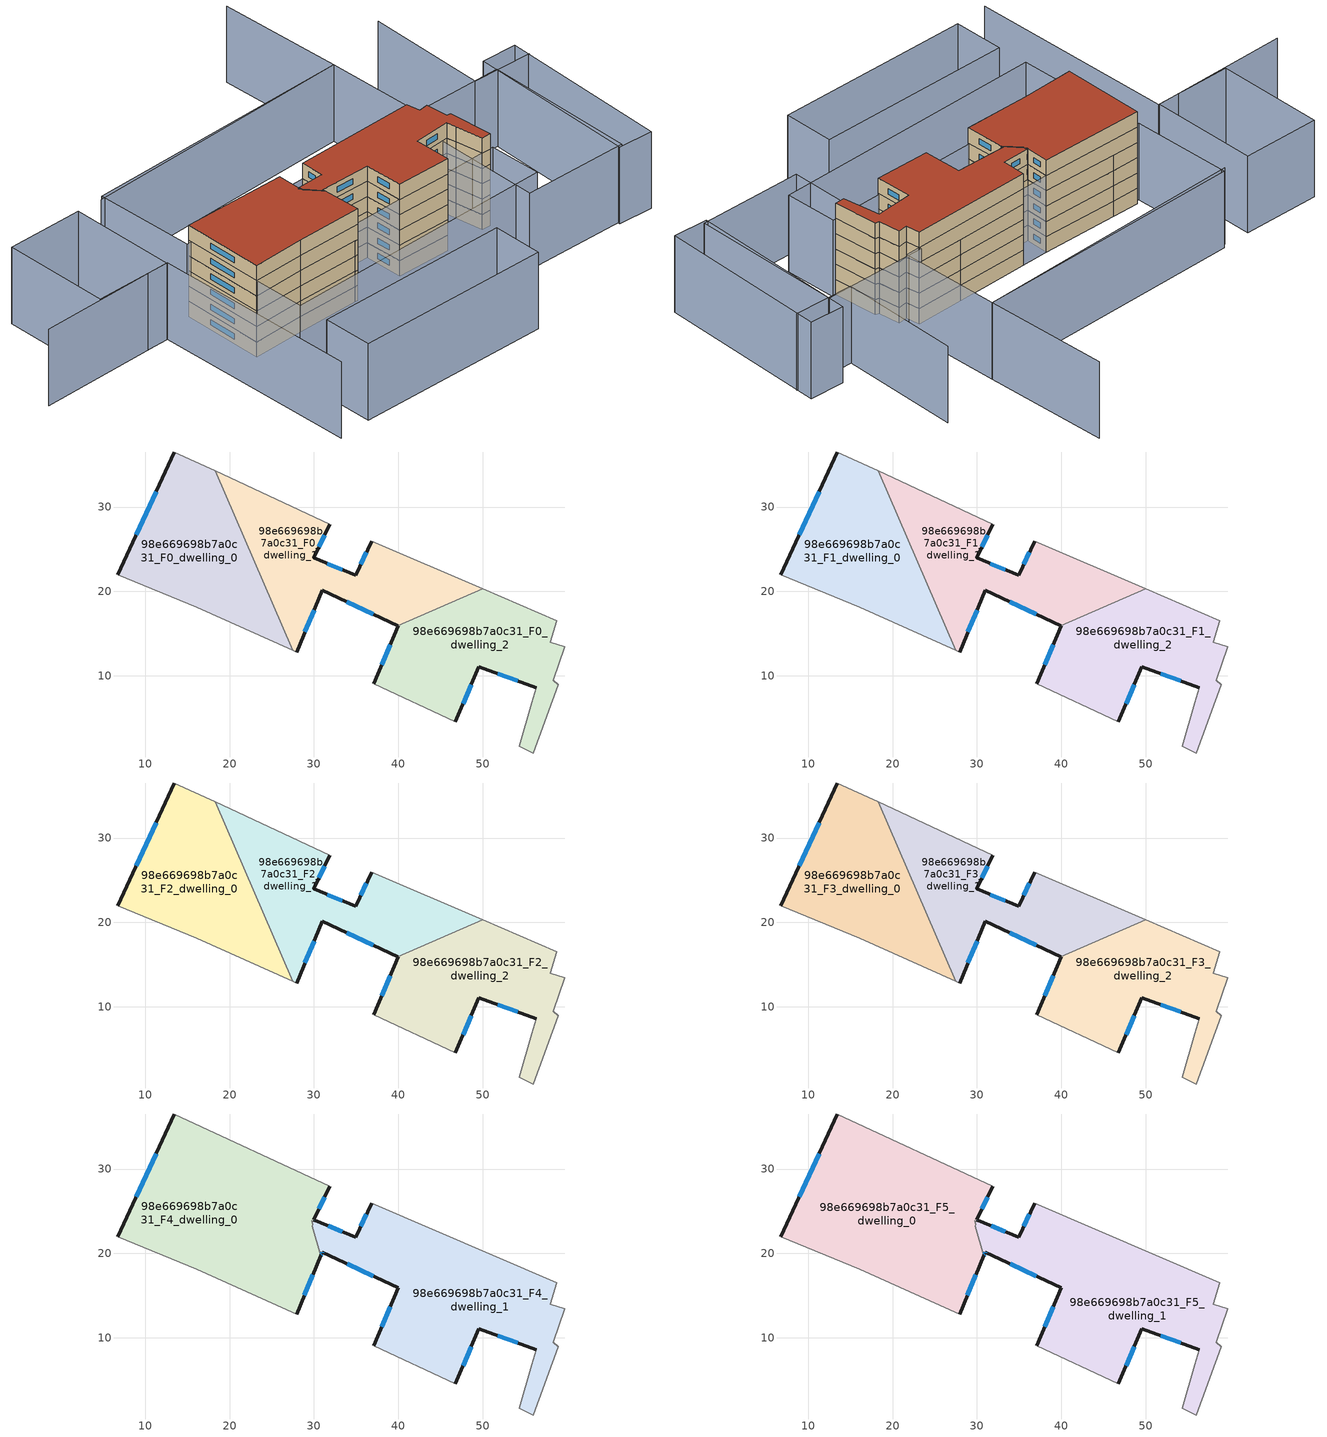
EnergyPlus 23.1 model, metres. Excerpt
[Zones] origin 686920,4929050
98e669698b7a0c31_F0_dwelling_0
 floor ground (EU_floor_Construction): 18.3,34.29 27.48,13.02 16.12,18.1 6.74,21.96 13.47,36.53 z0
 wall outside (EU_wall_Construction): 13.47,36.53 6.74,21.96 z0:3
 wall adiabatic (EU_wall_Construction): 18.3,34.29 13.47,36.53 / 6.74,21.96 16.12,18.1 27.48,13.02 z0:3
 wall to 98e669698b7a0c31_F0_dwelling_1 (EU_wall_Construction): 27.48,13.02 18.3,34.29 z0:3
 window (EU_Window_Construction): 11.28,31.79 8.93,26.7 z0.98:2.02
98e669698b7a0c31_F0_dwelling_1
 floor ground (EU_floor_Construction): 50.04,20.29 39.96,15.94 31.01,20.16 27.94,12.81 27.48,13.02 18.3,34.29 31.9,27.99 29.97,23.97 34.96,21.91 36.83,25.98 z0
 wall outside (EU_wall_Construction): 36.83,25.98 34.96,21.91 29.97,23.97 31.9,27.99 / 27.94,12.81 31.01,20.16 39.96,15.94 z0:3
 wall adiabatic (EU_wall_Construction): 27.48,13.02 27.94,12.81 / 31.9,27.99 18.3,34.29 / 50.04,20.29 36.83,25.98 z0:3
 wall to 98e669698b7a0c31_F0_dwelling_2 (EU_wall_Construction): 39.96,15.94 50.04,20.29 z0:3
 window (EU_Window_Construction): 30.6,25.28 31.27,26.68 / 33.34,22.58 31.59,23.3 / 36.22,24.66 35.57,23.23 / 33.92,18.79 37.05,17.32 / 28.94,15.2 30.01,17.77 z0.98:2.02
98e669698b7a0c31_F0_dwelling_2
 floor ground (EU_floor_Construction): 58.77,16.54 57.99,13.96 59.74,13.46 58.36,9.46 58.99,8.96 56.01,0.85 54.36,1.64 55.85,6.83 56.35,8.59 49.56,11.06 46.77,4.58 37.07,9.07 39.97,15.94 39.96,15.94 50.04,20.29 z0
 wall outside (EU_wall_Construction): 39.97,15.94 37.07,9.07 / 39.97,15.94 39.96,15.94 / 46.77,4.58 49.56,11.06 56.35,8.59 z0:3
 wall adiabatic (EU_wall_Construction): 37.07,9.07 46.77,4.58 / 56.35,8.59 55.85,6.83 54.36,1.64 56.01,0.85 58.99,8.96 58.36,9.46 59.74,13.46 57.99,13.96 58.77,16.54 50.04,20.29 z0:3
 window (EU_Window_Construction): 39.03,13.71 38.01,11.3 / 51.77,10.26 54.14,9.39 / 47.68,6.69 48.65,8.95 z0.98:2.02
98e669698b7a0c31_F1_dwelling_0
 floor to 98e669698b7a0c31_F0_dwelling_0 (EU_floor_Construction): 18.3,34.29 27.48,13.02 16.12,18.1 6.74,21.96 13.47,36.53 z3
 wall outside (EU_wall_Construction): 13.47,36.53 6.74,21.96 z3:6
 wall adiabatic (EU_wall_Construction): 18.3,34.29 13.47,36.53 / 6.74,21.96 16.12,18.1 27.48,13.02 z3:6
 wall to 98e669698b7a0c31_F1_dwelling_1 (EU_wall_Construction): 27.48,13.02 18.3,34.29 z3:6
 window (EU_Window_Construction): 11.28,31.79 8.93,26.7 z3.98:5.02
98e669698b7a0c31_F1_dwelling_1
 floor to 98e669698b7a0c31_F0_dwelling_1 (EU_floor_Construction): 50.04,20.29 39.96,15.94 31.01,20.16 27.94,12.81 27.48,13.02 18.3,34.29 31.9,27.99 29.97,23.97 34.96,21.91 36.83,25.98 z3
 wall outside (EU_wall_Construction): 36.83,25.98 34.96,21.91 29.97,23.97 31.9,27.99 / 27.94,12.81 31.01,20.16 39.96,15.94 z3:6
 wall adiabatic (EU_wall_Construction): 27.48,13.02 27.94,12.81 / 31.9,27.99 18.3,34.29 / 50.04,20.29 36.83,25.98 z3:6
 wall to 98e669698b7a0c31_F1_dwelling_2 (EU_wall_Construction): 39.96,15.94 50.04,20.29 z3:6
 window (EU_Window_Construction): 30.6,25.28 31.27,26.68 / 33.34,22.58 31.59,23.3 / 36.22,24.66 35.57,23.23 / 33.92,18.79 37.05,17.32 / 28.94,15.2 30.01,17.77 z3.98:5.02
98e669698b7a0c31_F1_dwelling_2
 floor to 98e669698b7a0c31_F0_dwelling_2 (EU_floor_Construction): 58.77,16.54 57.99,13.96 59.74,13.46 58.36,9.46 58.99,8.96 56.01,0.85 54.36,1.64 55.85,6.83 56.35,8.59 49.56,11.06 46.77,4.58 37.07,9.07 39.97,15.94 39.96,15.94 50.04,20.29 z3
 wall outside (EU_wall_Construction): 39.97,15.94 37.07,9.07 / 39.97,15.94 39.96,15.94 / 46.77,4.58 49.56,11.06 56.35,8.59 z3:6
 wall adiabatic (EU_wall_Construction): 37.07,9.07 46.77,4.58 / 56.35,8.59 55.85,6.83 54.36,1.64 56.01,0.85 58.99,8.96 58.36,9.46 59.74,13.46 57.99,13.96 58.77,16.54 50.04,20.29 z3:6
 window (EU_Window_Construction): 39.03,13.71 38.01,11.3 / 51.77,10.26 54.14,9.39 / 47.68,6.69 48.65,8.95 z3.98:5.02
98e669698b7a0c31_F2_dwelling_0
 floor to 98e669698b7a0c31_F1_dwelling_0 (EU_floor_Construction): 18.3,34.29 27.48,13.02 16.12,18.1 6.74,21.96 13.47,36.53 z6
 wall outside (EU_wall_Construction): 13.47,36.53 6.74,21.96 z6:9
 wall adiabatic (EU_wall_Construction): 18.3,34.29 13.47,36.53 / 6.74,21.96 16.12,18.1 27.48,13.02 z6:9
 wall to 98e669698b7a0c31_F2_dwelling_1 (EU_wall_Construction): 27.48,13.02 18.3,34.29 z6:9
 window (EU_Window_Construction): 11.28,31.79 8.93,26.7 z6.98:8.02
98e669698b7a0c31_F2_dwelling_1
 floor to 98e669698b7a0c31_F1_dwelling_1 (EU_floor_Construction): 50.04,20.29 39.96,15.94 31.01,20.16 27.94,12.81 27.48,13.02 18.3,34.29 31.9,27.99 29.97,23.97 34.96,21.91 36.83,25.98 z6
 wall outside (EU_wall_Construction): 36.83,25.98 34.96,21.91 29.97,23.97 31.9,27.99 / 27.94,12.81 31.01,20.16 39.96,15.94 z6:9
 wall adiabatic (EU_wall_Construction): 27.48,13.02 27.94,12.81 / 31.9,27.99 18.3,34.29 / 50.04,20.29 36.83,25.98 z6:9
 wall to 98e669698b7a0c31_F2_dwelling_2 (EU_wall_Construction): 39.96,15.94 50.04,20.29 z6:9
 window (EU_Window_Construction): 30.6,25.28 31.27,26.68 / 33.34,22.58 31.59,23.3 / 36.22,24.66 35.57,23.23 / 33.92,18.79 37.05,17.32 / 28.94,15.2 30.01,17.77 z6.98:8.02
98e669698b7a0c31_F2_dwelling_2
 floor to 98e669698b7a0c31_F1_dwelling_2 (EU_floor_Construction): 58.77,16.54 57.99,13.96 59.74,13.46 58.36,9.46 58.99,8.96 56.01,0.85 54.36,1.64 55.85,6.83 56.35,8.59 49.56,11.06 46.77,4.58 37.07,9.07 39.97,15.94 39.96,15.94 50.04,20.29 z6
 wall outside (EU_wall_Construction): 39.97,15.94 37.07,9.07 / 39.97,15.94 39.96,15.94 / 46.77,4.58 49.56,11.06 56.35,8.59 z6:9
 wall adiabatic (EU_wall_Construction): 37.07,9.07 46.77,4.58 / 56.35,8.59 55.85,6.83 54.36,1.64 56.01,0.85 58.99,8.96 58.36,9.46 59.74,13.46 57.99,13.96 58.77,16.54 50.04,20.29 z6:9
 window (EU_Window_Construction): 39.03,13.71 38.01,11.3 / 51.77,10.26 54.14,9.39 / 47.68,6.69 48.65,8.95 z6.98:8.02
98e669698b7a0c31_F3_dwelling_0
 floor to 98e669698b7a0c31_F2_dwelling_0 (EU_floor_Construction): 18.3,34.29 27.48,13.02 16.12,18.1 6.74,21.96 13.47,36.53 z9
 wall outside (EU_wall_Construction): 13.47,36.53 6.74,21.96 z9:12
 wall adiabatic (EU_wall_Construction): 18.3,34.29 13.47,36.53 / 6.74,21.96 16.12,18.1 27.48,13.02 z9:12
 wall to 98e669698b7a0c31_F3_dwelling_1 (EU_wall_Construction): 27.48,13.02 18.3,34.29 z9:12
 window (EU_Window_Construction): 11.28,31.79 8.93,26.7 z9.98:11.02
98e669698b7a0c31_F3_dwelling_1
 floor to 98e669698b7a0c31_F2_dwelling_1 (EU_floor_Construction): 50.04,20.29 39.96,15.94 31.01,20.16 27.94,12.81 27.48,13.02 18.3,34.29 31.9,27.99 29.97,23.97 34.96,21.91 36.83,25.98 z9
 wall outside (EU_wall_Construction): 36.83,25.98 34.96,21.91 29.97,23.97 31.9,27.99 / 27.94,12.81 31.01,20.16 39.96,15.94 z9:12
 wall adiabatic (EU_wall_Construction): 27.48,13.02 27.94,12.81 / 31.9,27.99 18.3,34.29 / 50.04,20.29 36.83,25.98 z9:12
 wall to 98e669698b7a0c31_F3_dwelling_2 (EU_wall_Construction): 39.96,15.94 50.04,20.29 z9:12
 window (EU_Window_Construction): 30.6,25.28 31.27,26.68 / 33.34,22.58 31.59,23.3 / 36.22,24.66 35.57,23.23 / 33.92,18.79 37.05,17.32 / 28.94,15.2 30.01,17.77 z9.98:11.02
98e669698b7a0c31_F3_dwelling_2
 floor to 98e669698b7a0c31_F2_dwelling_2 (EU_floor_Construction): 58.77,16.54 57.99,13.96 59.74,13.46 58.36,9.46 58.99,8.96 56.01,0.85 54.36,1.64 55.85,6.83 56.35,8.59 49.56,11.06 46.77,4.58 37.07,9.07 39.97,15.94 39.96,15.94 50.04,20.29 z9
 wall outside (EU_wall_Construction): 39.97,15.94 37.07,9.07 / 39.97,15.94 39.96,15.94 / 46.77,4.58 49.56,11.06 56.35,8.59 z9:12
 wall adiabatic (EU_wall_Construction): 37.07,9.07 46.77,4.58 / 56.35,8.59 55.85,6.83 54.36,1.64 56.01,0.85 58.99,8.96 58.36,9.46 59.74,13.46 57.99,13.96 58.77,16.54 50.04,20.29 z9:12
 window (EU_Window_Construction): 39.03,13.71 38.01,11.3 / 51.77,10.26 54.14,9.39 / 47.68,6.69 48.65,8.95 z9.98:11.02
98e669698b7a0c31_F4_dwelling_0
 floor to 98e669698b7a0c31_F3_dwelling_0 (EU_floor_Construction): 18.3,34.29 27.48,13.02 16.12,18.1 6.74,21.96 13.47,36.53 z12
 floor to 98e669698b7a0c31_F3_dwelling_1 (EU_floor_Construction): 31.9,27.99 29.97,23.97 30.11,23.91 30.04,23.78 29.76,23.89 29.89,23.45 29.79,23.25 30.81,19.76 30.82,19.71 27.94,12.81 27.48,13.02 18.3,34.29 z12
 wall outside (EU_wall_Construction): 27.94,12.81 30.82,19.71 / 13.47,36.53 6.74,21.96 / 30.11,23.91 29.97,23.97 31.9,27.99 z12:15
 wall adiabatic (EU_wall_Construction): 6.74,21.96 16.12,18.1 27.94,12.81 / 31.9,27.99 13.47,36.53 z12:15
 wall to 98e669698b7a0c31_F4_dwelling_1 (EU_wall_Construction): 30.82,19.71 30.81,19.76 29.79,23.25 29.89,23.45 29.76,23.89 30.04,23.78 30.11,23.91 z12:15
 window (EU_Window_Construction): 28.88,15.05 29.89,17.47 / 11.28,31.79 8.93,26.7 / 30.6,25.28 31.27,26.68 / 30.06,23.93 30.02,23.95 z12.98:14.02
98e669698b7a0c31_F4_dwelling_1
 floor to 98e669698b7a0c31_F3_dwelling_1 (EU_floor_Construction): 50.04,20.29 39.96,15.94 31.01,20.16 30.88,19.86 30.84,19.74 30.82,19.71 29.79,23.25 29.89,23.45 29.76,23.89 30.04,23.78 30.11,23.91 34.96,21.91 36.83,25.98 z12
 floor to 98e669698b7a0c31_F3_dwelling_2 (EU_floor_Construction): 58.77,16.54 57.99,13.96 59.74,13.46 58.36,9.46 58.99,8.96 56.01,0.85 54.36,1.64 55.85,6.83 56.35,8.59 49.56,11.06 46.77,4.58 37.07,9.07 39.97,15.94 39.96,15.94 50.04,20.29 z12
 wall outside (EU_wall_Construction): 36.83,25.98 34.96,21.91 30.11,23.91 / 46.77,4.58 49.56,11.06 56.35,8.59 / 30.82,19.71 30.84,19.74 30.95,20.01 30.95,20.02 31.01,20.16 39.97,15.94 37.07,9.07 z12:15
 wall adiabatic (EU_wall_Construction): 56.35,8.59 55.85,6.83 54.36,1.64 56.01,0.85 58.99,8.96 58.36,9.46 59.74,13.46 57.99,13.96 58.77,16.54 36.83,25.98 / 37.07,9.07 46.77,4.58 z12:15
 window (EU_Window_Construction): 33.38,22.56 31.69,23.26 / 36.22,24.66 35.57,23.23 / 51.77,10.26 54.14,9.39 / 47.68,6.69 48.65,8.95 / 39.03,13.71 38.01,11.3 / 33.92,18.79 37.06,17.31 / 30.97,20.07 30.99,20.11 / 30.87,19.83 30.91,19.92 z12.98:14.02
98e669698b7a0c31_F5_dwelling_0
 floor to 98e669698b7a0c31_F4_dwelling_0 (EU_floor_Construction): 31.9,27.99 29.97,23.97 30.11,23.91 30.04,23.78 29.76,23.89 29.89,23.45 29.79,23.25 30.81,19.76 30.82,19.71 27.94,12.81 16.12,18.1 6.74,21.96 13.47,36.53 z15
 wall outside (EU_wall_Construction): 27.94,12.81 30.82,19.71 / 13.47,36.53 6.74,21.96 / 30.11,23.91 29.97,23.97 31.9,27.99 z15:18
 wall adiabatic (EU_wall_Construction): 6.74,21.96 16.12,18.1 27.94,12.81 / 31.9,27.99 13.47,36.53 z15:18
 wall to 98e669698b7a0c31_F5_dwelling_1 (EU_wall_Construction): 30.82,19.71 30.81,19.76 29.79,23.25 29.89,23.45 29.76,23.89 30.04,23.78 30.11,23.91 z15:18
 window (EU_Window_Construction): 28.88,15.05 29.89,17.47 / 11.28,31.79 8.93,26.7 / 30.6,25.28 31.27,26.68 / 30.06,23.93 30.02,23.95 z15.98:17.02
 roof outside (EU_roof_Construction): 27.94,12.81 30.82,19.71 30.81,19.76 29.79,23.25 29.89,23.45 29.76,23.89 30.04,23.78 30.11,23.91 29.97,23.97 31.9,27.99 13.47,36.53 6.74,21.96 16.12,18.1 z18
98e669698b7a0c31_F5_dwelling_1
 floor to 98e669698b7a0c31_F4_dwelling_1 (EU_floor_Construction): 58.77,16.54 57.99,13.96 59.74,13.46 58.36,9.46 58.99,8.96 56.01,0.85 54.36,1.64 55.85,6.83 56.35,8.59 49.56,11.06 46.77,4.58 37.07,9.07 39.97,15.94 31.01,20.16 30.95,20.02 30.95,20.01 30.84,19.74 30.82,19.71 29.79,23.25 29.89,23.45 29.76,23.89 30.04,23.78 30.11,23.91 34.96,21.91 36.83,25.98 z15
 wall outside (EU_wall_Construction): 36.83,25.98 34.96,21.91 30.11,23.91 / 46.77,4.58 49.56,11.06 56.35,8.59 / 30.82,19.71 30.84,19.74 30.95,20.01 30.95,20.02 31.01,20.16 39.97,15.94 37.07,9.07 z15:18
 wall adiabatic (EU_wall_Construction): 56.35,8.59 55.85,6.83 54.36,1.64 56.01,0.85 58.99,8.96 58.36,9.46 59.74,13.46 57.99,13.96 58.77,16.54 36.83,25.98 / 37.07,9.07 46.77,4.58 z15:18
 window (EU_Window_Construction): 33.38,22.56 31.69,23.26 / 36.22,24.66 35.57,23.23 / 51.77,10.26 54.14,9.39 / 47.68,6.69 48.65,8.95 / 39.03,13.71 38.01,11.3 / 33.92,18.79 37.06,17.31 / 30.97,20.07 30.99,20.11 / 30.87,19.83 30.91,19.92 z15.98:17.02
 roof outside (EU_roof_Construction): 56.01,0.85 58.99,8.96 58.36,9.46 59.74,13.46 57.99,13.96 58.77,16.54 36.83,25.98 34.96,21.91 30.11,23.91 30.04,23.78 29.76,23.89 29.89,23.45 29.79,23.25 30.82,19.71 30.84,19.74 30.95,20.01 30.95,20.02 31.01,20.16 39.97,15.94 37.07,9.07 46.77,4.58 49.56,11.06 56.35,8.59 55.85,6.83 54.36,1.64 z18
shading: 83.8,5.22 73.19,10.35 / 73.19,10.35 83.37,31.42 / -18.72,48.09 6.18,37.31 / 6.18,37.31 -9.71,0.58 / 78.35,55.85 69.14,33.42 / 69.14,33.42 19.03,53.98 / 85.18,8.31 70.32,-21.49 / 70.32,-21.49 64.25,-18.46 / 64.25,-18.46 79.11,11.34 / 79.11,11.34 85.18,8.31 / 31.33,-17.38 -3.42,-1.56 / -3.42,-1.56 0.61,7.29 / 0.61,7.29 35.36,-8.54 / 35.36,-8.54 31.33,-17.38 / 77.65,8.42 65.25,-18.41 / 65.25,-18.41 46.6,-9.79 / 46.6,-9.79 59,17.04 / 59,17.04 77.65,8.42 / 6.8,22.11 56.63,0.66 / 56.63,0.66 52.6,-8.7 / 52.6,-8.7 2.78,12.75 / 2.78,12.75 6.8,22.11 / 20.04,54.32 69.07,33.46 / 69.07,33.46 61.39,15.41 / 61.39,15.41 12.36,36.27 / 12.36,36.27 20.04,54.32 / -7.63,43.49 0.93,62.38 / 0.93,62.38 14.57,56.19 / 14.57,56.19 6,37.31 / 6,37.31 -7.63,43.49 z0:15
[Building]
EU S2 Campaign: North Axis=0; Terrain=City; Solar Distribution=FullExterior
[Site:Location]
Bologna: Latitude=44.5; Longitude=11.25; Time Zone=1; Elevation=37
[SizingPeriod:WeatherFileDays]
AnnualSizingPeriod: Begin Month=1; Begin Day of Month=1; End Month=12; End Day of Month=31; Day of Week for Start Day=Monday; Use Weather File Daylight Saving Period=No; Use Weather File Rain and Snow Indicators=No
[MATERIAL]
EU_InternalMass_Material: Roughness=MediumRough; Thickness=0.1; Conductivity=1; Density=1800; Specific Heat=900; Thermal Absorptance=0.9; Solar Absorptance=0.7; Visible Absorptance=0.7
[MATERIAL:NOMASS] Roughness=MediumRough; Thermal Absorptance=0.9; Solar Absorptance=0.7; Visible Absorptance=0.7
Name | Thermal Resistance
EU_wall_NoMass | 0.905828
EU_roof_NoMass | 0.37593
EU_floor_NoMass | 0.67114
[WINDOWMATERIAL:SIMPLEGLAZINGSYSTEM]
EU_Window_SimpleGlazing: UFactor=4.52486; Solar Heat Gain Coefficient=0.85; Visible Transmittance=0.85
[CONSTRUCTION]
EU_wall_Construction: EU_wall_NoMass
EU_roof_Construction: EU_roof_NoMass
EU_floor_Construction: EU_floor_NoMass
EU_InternalMass_Construction: EU_InternalMass_Material
EU_Window_Construction: EU_Window_SimpleGlazing
[ZONE] Type=1; Multiplier=1; Ceiling Height=autocalculate; Floor Area=autocalculate; Part of Total Floor Area=Yes
Name | Volume
98e669698b7a0c31_F0_dwelling_0; 98e669698b7a0c31_F1_dwelling_0; 98e669698b7a0c31_F2_dwelling_0; 98e669698b7a0c31_F3_dwelling_0 | 661.106
98e669698b7a0c31_F4_dwelling_0; 98e669698b7a0c31_F5_dwelling_0 | 1025.19
98e669698b7a0c31_F0_dwelling_1; 98e669698b7a0c31_F1_dwelling_1; 98e669698b7a0c31_F2_dwelling_1; 98e669698b7a0c31_F3_dwelling_1 | 661.099
98e669698b7a0c31_F4_dwelling_1 | 958.098
98e669698b7a0c31_F5_dwelling_1 | 958.097
98e669698b7a0c31_F0_dwelling_2; 98e669698b7a0c31_F1_dwelling_2; 98e669698b7a0c31_F2_dwelling_2; 98e669698b7a0c31_F3_dwelling_2 | 661.104
[INTERNALMASS] Construction=EU_InternalMass_Construction
Name | Zone or ZoneList | Surface Area
98e669698b7a0c31_F0_dwelling_0_EU_InternalMass | 98e669698b7a0c31_F0_dwelling_0 | 220.369
98e669698b7a0c31_F0_dwelling_1_EU_InternalMass | 98e669698b7a0c31_F0_dwelling_1 | 220.368
98e669698b7a0c31_F0_dwelling_2_EU_InternalMass | 98e669698b7a0c31_F0_dwelling_2 | 220.367
98e669698b7a0c31_F1_dwelling_0_EU_InternalMass | 98e669698b7a0c31_F1_dwelling_0 | 220.369
98e669698b7a0c31_F1_dwelling_1_EU_InternalMass | 98e669698b7a0c31_F1_dwelling_1 | 220.368
98e669698b7a0c31_F1_dwelling_2_EU_InternalMass | 98e669698b7a0c31_F1_dwelling_2 | 220.367
98e669698b7a0c31_F2_dwelling_0_EU_InternalMass | 98e669698b7a0c31_F2_dwelling_0 | 220.369
98e669698b7a0c31_F2_dwelling_1_EU_InternalMass | 98e669698b7a0c31_F2_dwelling_1 | 220.368
98e669698b7a0c31_F2_dwelling_2_EU_InternalMass | 98e669698b7a0c31_F2_dwelling_2 | 220.367
98e669698b7a0c31_F3_dwelling_0_EU_InternalMass | 98e669698b7a0c31_F3_dwelling_0 | 220.369
98e669698b7a0c31_F3_dwelling_1_EU_InternalMass | 98e669698b7a0c31_F3_dwelling_1 | 220.368
98e669698b7a0c31_F3_dwelling_2_EU_InternalMass | 98e669698b7a0c31_F3_dwelling_2 | 220.367
98e669698b7a0c31_F4_dwelling_0_EU_InternalMass | 98e669698b7a0c31_F4_dwelling_0 | 341.732
98e669698b7a0c31_F4_dwelling_1_EU_InternalMass | 98e669698b7a0c31_F4_dwelling_1 | 319.368
98e669698b7a0c31_F5_dwelling_0_EU_InternalMass | 98e669698b7a0c31_F5_dwelling_0 | 341.732
98e669698b7a0c31_F5_dwelling_1_EU_InternalMass | 98e669698b7a0c31_F5_dwelling_1 | 319.368
[OTHEREQUIPMENT] Fuel Type=Electricity; Design Level Calculation Method=Watts/Area; Power per Zone Floor Area=1; Fraction Latent=0; Fraction Radiant=0; Fraction Lost=0; Carbon Dioxide Generation Rate=0; EndUse Subcategory=EU_Step8_InternalGains
Name | Zone or ZoneList or Space or SpaceList | Schedule
EU_Step8_InternalGain_98e669698b7a0c31_F0_dwelling_0_f000 | 98e669698b7a0c31_F0_dwelling_0 | EU_Step8_GainSchedule_98e669698b7a0c31_F0_dwelling_0_f000
EU_Step8_InternalGain_98e669698b7a0c31_F0_dwelling_1_f000 | 98e669698b7a0c31_F0_dwelling_1 | EU_Step8_GainSchedule_98e669698b7a0c31_F0_dwelling_1_f000
EU_Step8_InternalGain_98e669698b7a0c31_F0_dwelling_2_f000 | 98e669698b7a0c31_F0_dwelling_2 | EU_Step8_GainSchedule_98e669698b7a0c31_F0_dwelling_2_f000
EU_Step8_InternalGain_98e669698b7a0c31_F1_dwelling_0_f000 | 98e669698b7a0c31_F1_dwelling_0 | EU_Step8_GainSchedule_98e669698b7a0c31_F1_dwelling_0_f000
EU_Step8_InternalGain_98e669698b7a0c31_F1_dwelling_1_f000 | 98e669698b7a0c31_F1_dwelling_1 | EU_Step8_GainSchedule_98e669698b7a0c31_F1_dwelling_1_f000
EU_Step8_InternalGain_98e669698b7a0c31_F1_dwelling_2_f000 | 98e669698b7a0c31_F1_dwelling_2 | EU_Step8_GainSchedule_98e669698b7a0c31_F1_dwelling_2_f000
EU_Step8_InternalGain_98e669698b7a0c31_F2_dwelling_0_f000 | 98e669698b7a0c31_F2_dwelling_0 | EU_Step8_GainSchedule_98e669698b7a0c31_F2_dwelling_0_f000
EU_Step8_InternalGain_98e669698b7a0c31_F2_dwelling_1_f000 | 98e669698b7a0c31_F2_dwelling_1 | EU_Step8_GainSchedule_98e669698b7a0c31_F2_dwelling_1_f000
EU_Step8_InternalGain_98e669698b7a0c31_F2_dwelling_2_f000 | 98e669698b7a0c31_F2_dwelling_2 | EU_Step8_GainSchedule_98e669698b7a0c31_F2_dwelling_2_f000
EU_Step8_InternalGain_98e669698b7a0c31_F3_dwelling_0_f000 | 98e669698b7a0c31_F3_dwelling_0 | EU_Step8_GainSchedule_98e669698b7a0c31_F3_dwelling_0_f000
EU_Step8_InternalGain_98e669698b7a0c31_F3_dwelling_1_f000 | 98e669698b7a0c31_F3_dwelling_1 | EU_Step8_GainSchedule_98e669698b7a0c31_F3_dwelling_1_f000
EU_Step8_InternalGain_98e669698b7a0c31_F3_dwelling_2_f000 | 98e669698b7a0c31_F3_dwelling_2 | EU_Step8_GainSchedule_98e669698b7a0c31_F3_dwelling_2_f000
EU_Step8_InternalGain_98e669698b7a0c31_F4_dwelling_0_f000 | 98e669698b7a0c31_F4_dwelling_0 | EU_Step8_GainSchedule_98e669698b7a0c31_F4_dwelling_0_f000
EU_Step8_InternalGain_98e669698b7a0c31_F4_dwelling_1_f000 | 98e669698b7a0c31_F4_dwelling_1 | EU_Step8_GainSchedule_98e669698b7a0c31_F4_dwelling_1_f000
EU_Step8_InternalGain_98e669698b7a0c31_F5_dwelling_0_f000 | 98e669698b7a0c31_F5_dwelling_0 | EU_Step8_GainSchedule_98e669698b7a0c31_F5_dwelling_0_f000
EU_Step8_InternalGain_98e669698b7a0c31_F5_dwelling_1_f000 | 98e669698b7a0c31_F5_dwelling_1 | EU_Step8_GainSchedule_98e669698b7a0c31_F5_dwelling_1_f000
[ZONEVENTILATION:DESIGNFLOWRATE] Schedule=EU_AlwaysOn; Design Flow Rate Calculation Method=AirChanges/Hour; Air Changes per Hour=0.73129; Ventilation Type=Natural; Fan Pressure Rise=0; Fan Total Efficiency=1; Constant Term Coefficient=1; Temperature Term Coefficient=0; Velocity Term Coefficient=0; Velocity Squared Term Coefficient=0; Minimum Indoor Temperature=-100; Maximum Indoor Temperature=100; Delta Temperature=-100; Minimum Outdoor Temperature=-100; Maximum Outdoor Temperature=100; Maximum Wind Speed=40
Name | Zone or ZoneList or Space or SpaceList
EU_ConstantAir_98e669698b7a0c31_F0_dwelling_0 | 98e669698b7a0c31_F0_dwelling_0
EU_ConstantAir_98e669698b7a0c31_F0_dwelling_1 | 98e669698b7a0c31_F0_dwelling_1
EU_ConstantAir_98e669698b7a0c31_F0_dwelling_2 | 98e669698b7a0c31_F0_dwelling_2
EU_ConstantAir_98e669698b7a0c31_F1_dwelling_0 | 98e669698b7a0c31_F1_dwelling_0
EU_ConstantAir_98e669698b7a0c31_F1_dwelling_1 | 98e669698b7a0c31_F1_dwelling_1
EU_ConstantAir_98e669698b7a0c31_F1_dwelling_2 | 98e669698b7a0c31_F1_dwelling_2
EU_ConstantAir_98e669698b7a0c31_F2_dwelling_0 | 98e669698b7a0c31_F2_dwelling_0
EU_ConstantAir_98e669698b7a0c31_F2_dwelling_1 | 98e669698b7a0c31_F2_dwelling_1
EU_ConstantAir_98e669698b7a0c31_F2_dwelling_2 | 98e669698b7a0c31_F2_dwelling_2
EU_ConstantAir_98e669698b7a0c31_F3_dwelling_0 | 98e669698b7a0c31_F3_dwelling_0
EU_ConstantAir_98e669698b7a0c31_F3_dwelling_1 | 98e669698b7a0c31_F3_dwelling_1
EU_ConstantAir_98e669698b7a0c31_F3_dwelling_2 | 98e669698b7a0c31_F3_dwelling_2
EU_ConstantAir_98e669698b7a0c31_F4_dwelling_0 | 98e669698b7a0c31_F4_dwelling_0
EU_ConstantAir_98e669698b7a0c31_F4_dwelling_1 | 98e669698b7a0c31_F4_dwelling_1
EU_ConstantAir_98e669698b7a0c31_F5_dwelling_0 | 98e669698b7a0c31_F5_dwelling_0
EU_ConstantAir_98e669698b7a0c31_F5_dwelling_1 | 98e669698b7a0c31_F5_dwelling_1
[HVACTEMPLATE:THERMOSTAT] Constant Heating Setpoint=20; Constant Cooling Setpoint=50
EU_HeatOnly_98e669698b7a0c31_F0_dwelling_0; EU_HeatOnly_98e669698b7a0c31_F0_dwelling_1; EU_HeatOnly_98e669698b7a0c31_F0_dwelling_2; EU_HeatOnly_98e669698b7a0c31_F1_dwelling_0; EU_HeatOnly_98e669698b7a0c31_F1_dwelling_1; EU_HeatOnly_98e669698b7a0c31_F1_dwelling_2; EU_HeatOnly_98e669698b7a0c31_F2_dwelling_0; EU_HeatOnly_98e669698b7a0c31_F2_dwelling_1; EU_HeatOnly_98e669698b7a0c31_F2_dwelling_2; EU_HeatOnly_98e669698b7a0c31_F3_dwelling_0; EU_HeatOnly_98e669698b7a0c31_F3_dwelling_1; EU_HeatOnly_98e669698b7a0c31_F3_dwelling_2; EU_HeatOnly_98e669698b7a0c31_F4_dwelling_0; EU_HeatOnly_98e669698b7a0c31_F4_dwelling_1; EU_HeatOnly_98e669698b7a0c31_F5_dwelling_0; EU_HeatOnly_98e669698b7a0c31_F5_dwelling_1
[HVACTEMPLATE:ZONE:IDEALLOADSAIRSYSTEM] System Availability Schedule=EU_AlwaysOn; Maximum Heating Supply Air Temperature=50; Minimum Cooling Supply Air Temperature=13; Maximum Heating Supply Air Humidity Ratio=0.0156; Minimum Cooling Supply Air Humidity Ratio=0.0077; Heating Limit=NoLimit; Cooling Limit=NoLimit; Heating Availability Schedule=EU_AlwaysOn; Cooling Availability Schedule=EU_CoolingOff; Dehumidification Control Type=ConstantSensibleHeatRatio; Cooling Sensible Heat Ratio=0.7; Dehumidification Setpoint=60; Humidification Control Type=None; Humidification Setpoint=30; Outdoor Air Method=None; Outdoor Air Flow Rate per Person=0.00944; Outdoor Air Flow Rate per Zone Floor Area=0; Outdoor Air Flow Rate per Zone=0; Demand Controlled Ventilation Type=None; Outdoor Air Economizer Type=NoEconomizer; Heat Recovery Type=None; Sensible Heat Recovery Effectiveness=0.7; Latent Heat Recovery Effectiveness=0.65
Name | Template Thermostat
98e669698b7a0c31_F0_dwelling_0 | EU_HeatOnly_98e669698b7a0c31_F0_dwelling_0
98e669698b7a0c31_F0_dwelling_1 | EU_HeatOnly_98e669698b7a0c31_F0_dwelling_1
98e669698b7a0c31_F0_dwelling_2 | EU_HeatOnly_98e669698b7a0c31_F0_dwelling_2
98e669698b7a0c31_F1_dwelling_0 | EU_HeatOnly_98e669698b7a0c31_F1_dwelling_0
98e669698b7a0c31_F1_dwelling_1 | EU_HeatOnly_98e669698b7a0c31_F1_dwelling_1
98e669698b7a0c31_F1_dwelling_2 | EU_HeatOnly_98e669698b7a0c31_F1_dwelling_2
98e669698b7a0c31_F2_dwelling_0 | EU_HeatOnly_98e669698b7a0c31_F2_dwelling_0
98e669698b7a0c31_F2_dwelling_1 | EU_HeatOnly_98e669698b7a0c31_F2_dwelling_1
98e669698b7a0c31_F2_dwelling_2 | EU_HeatOnly_98e669698b7a0c31_F2_dwelling_2
98e669698b7a0c31_F3_dwelling_0 | EU_HeatOnly_98e669698b7a0c31_F3_dwelling_0
98e669698b7a0c31_F3_dwelling_1 | EU_HeatOnly_98e669698b7a0c31_F3_dwelling_1
98e669698b7a0c31_F3_dwelling_2 | EU_HeatOnly_98e669698b7a0c31_F3_dwelling_2
98e669698b7a0c31_F4_dwelling_0 | EU_HeatOnly_98e669698b7a0c31_F4_dwelling_0
98e669698b7a0c31_F4_dwelling_1 | EU_HeatOnly_98e669698b7a0c31_F4_dwelling_1
98e669698b7a0c31_F5_dwelling_0 | EU_HeatOnly_98e669698b7a0c31_F5_dwelling_0
98e669698b7a0c31_F5_dwelling_1 | EU_HeatOnly_98e669698b7a0c31_F5_dwelling_1
[SIZING:ZONE] Zone Cooling Design Supply Air Temperature Input Method=SupplyAirTemperature; Zone Cooling Design Supply Air Temperature=13; Zone Heating Design Supply Air Temperature Input Method=SupplyAirTemperature; Zone Heating Design Supply Air Temperature=50; Zone Cooling Design Supply Air Humidity Ratio=0.008; Zone Heating Design Supply Air Humidity Ratio=0.008; Cooling Design Air Flow Method=DesignDay; Cooling Design Air Flow Rate=0; Cooling Minimum Air Flow per Zone Floor Area=0.000762; Cooling Minimum Air Flow=0; Cooling Minimum Air Flow Fraction=0.2; Heating Design Air Flow Method=DesignDay; Heating Design Air Flow Rate=0; Heating Maximum Air Flow per Zone Floor Area=0.002032; Heating Maximum Air Flow=0.141576; Heating Maximum Air Flow Fraction=0.3; Account for Dedicated Outdoor Air System=No; Dedicated Outdoor Air System Control Strategy=NeutralSupplyAir; Dedicated Outdoor Air Low Setpoint Temperature for Design=autosize; Dedicated Outdoor Air High Setpoint Temperature for Design=autosize; Zone Load Sizing Method=Sensible Load Only No Latent Load; Zone Latent Cooling Design Supply Air Humidity Ratio Input Method=HumidityRatioDifference; Zone Cooling Design Supply Air Humidity Ratio Difference=0.005; Zone Latent Heating Design Supply Air Humidity Ratio Input Method=HumidityRatioDifference; Zone Humidification Design Supply Air Humidity Ratio Difference=0.005
98e669698b7a0c31_F0_dwelling_0; 98e669698b7a0c31_F0_dwelling_1; 98e669698b7a0c31_F0_dwelling_2; 98e669698b7a0c31_F1_dwelling_0; 98e669698b7a0c31_F1_dwelling_1; 98e669698b7a0c31_F1_dwelling_2; 98e669698b7a0c31_F2_dwelling_0; 98e669698b7a0c31_F2_dwelling_1; 98e669698b7a0c31_F2_dwelling_2; 98e669698b7a0c31_F3_dwelling_0; 98e669698b7a0c31_F3_dwelling_1; 98e669698b7a0c31_F3_dwelling_2; 98e669698b7a0c31_F4_dwelling_0; 98e669698b7a0c31_F4_dwelling_1; 98e669698b7a0c31_F5_dwelling_0; 98e669698b7a0c31_F5_dwelling_1
[SCHEDULE:CONSTANT]
Name | Hourly Value
EU_AlwaysOn | 1
EU_CoolingOff | 0
[SCHEDULE:FILE] Column Number=1; Rows to Skip at Top=0; Number of Hours of Data=8760; Column Separator=Comma; Interpolate to Timestep=No; Minutes per Item=60; Adjust Schedule for Daylight Savings=Yes
Name | File
EU_Step8_GainSchedule_98e669698b7a0c31_F0_dwelling_0_f000 | ../../schedules/98e669698b7a0c31/98e669698b7a0c31_F0_dwelling_0_f000_gain.csv
EU_Step8_GainSchedule_98e669698b7a0c31_F0_dwelling_1_f000 | ../../schedules/98e669698b7a0c31/98e669698b7a0c31_F0_dwelling_1_f000_gain.csv
EU_Step8_GainSchedule_98e669698b7a0c31_F0_dwelling_2_f000 | ../../schedules/98e669698b7a0c31/98e669698b7a0c31_F0_dwelling_2_f000_gain.csv
EU_Step8_GainSchedule_98e669698b7a0c31_F1_dwelling_0_f000 | ../../schedules/98e669698b7a0c31/98e669698b7a0c31_F1_dwelling_0_f000_gain.csv
EU_Step8_GainSchedule_98e669698b7a0c31_F1_dwelling_1_f000 | ../../schedules/98e669698b7a0c31/98e669698b7a0c31_F1_dwelling_1_f000_gain.csv
EU_Step8_GainSchedule_98e669698b7a0c31_F1_dwelling_2_f000 | ../../schedules/98e669698b7a0c31/98e669698b7a0c31_F1_dwelling_2_f000_gain.csv
EU_Step8_GainSchedule_98e669698b7a0c31_F2_dwelling_0_f000 | ../../schedules/98e669698b7a0c31/98e669698b7a0c31_F2_dwelling_0_f000_gain.csv
EU_Step8_GainSchedule_98e669698b7a0c31_F2_dwelling_1_f000 | ../../schedules/98e669698b7a0c31/98e669698b7a0c31_F2_dwelling_1_f000_gain.csv
EU_Step8_GainSchedule_98e669698b7a0c31_F2_dwelling_2_f000 | ../../schedules/98e669698b7a0c31/98e669698b7a0c31_F2_dwelling_2_f000_gain.csv
EU_Step8_GainSchedule_98e669698b7a0c31_F3_dwelling_0_f000 | ../../schedules/98e669698b7a0c31/98e669698b7a0c31_F3_dwelling_0_f000_gain.csv
EU_Step8_GainSchedule_98e669698b7a0c31_F3_dwelling_1_f000 | ../../schedules/98e669698b7a0c31/98e669698b7a0c31_F3_dwelling_1_f000_gain.csv
EU_Step8_GainSchedule_98e669698b7a0c31_F3_dwelling_2_f000 | ../../schedules/98e669698b7a0c31/98e669698b7a0c31_F3_dwelling_2_f000_gain.csv
EU_Step8_GainSchedule_98e669698b7a0c31_F4_dwelling_0_f000 | ../../schedules/98e669698b7a0c31/98e669698b7a0c31_F4_dwelling_0_f000_gain.csv
EU_Step8_GainSchedule_98e669698b7a0c31_F4_dwelling_1_f000 | ../../schedules/98e669698b7a0c31/98e669698b7a0c31_F4_dwelling_1_f000_gain.csv
EU_Step8_GainSchedule_98e669698b7a0c31_F5_dwelling_0_f000 | ../../schedules/98e669698b7a0c31/98e669698b7a0c31_F5_dwelling_0_f000_gain.csv
EU_Step8_GainSchedule_98e669698b7a0c31_F5_dwelling_1_f000 | ../../schedules/98e669698b7a0c31/98e669698b7a0c31_F5_dwelling_1_f000_gain.csv
